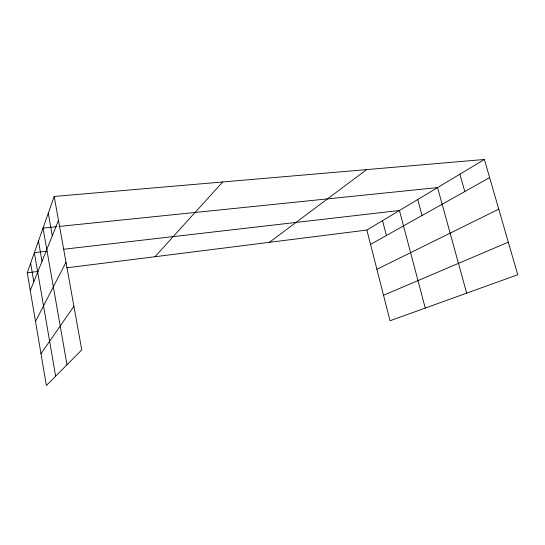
<?xml version="1.0" encoding="UTF-8"?>
<svg xmlns="http://www.w3.org/2000/svg" width="545" height="545" viewBox="0 0 545 545"><rect width="100%" height="100%" fill="white"/><g stroke="black" fill="none" stroke-linecap="round" stroke-linejoin="round"><path stroke-width="0.82" d="M54.193 196.452L81.75 349.924L46.373 385.526L27.25 272.793L54.193 196.452L484.389 159.474L517.75 274.755L390.036 320.753L366.874 230.058L484.389 159.474M30.261 290.553L58.499 220.418M35.493 321.414L66.013 262.261M40.97 353.705L73.916 306.283M154.978 256.722L222.701 181.969M269.414 242.321L366.662 169.597M370.539 244.405L489.635 177.609M376.895 269.291L498.764 209.151M383.517 295.247L508.322 242.178M27.25 272.793L38.198 271.417M66.824 267.813L366.874 230.058M46.965 251.184L34.362 252.635L55.638 376.2M63.758 249.242L399.431 210.506L425.25 308.068M56.442 226.706L43.035 228.083L67.001 364.762M58.955 226.447L437.574 187.589L466.677 293.149M459.898 174.182L464.796 191.54M417.722 199.518L422.041 215.52M382.536 220.65L386.398 235.515M48.28 213.211L52.293 235.835M38.477 240.992L42.013 261.368M30.643 263.187L33.81 281.738"/></g></svg>
